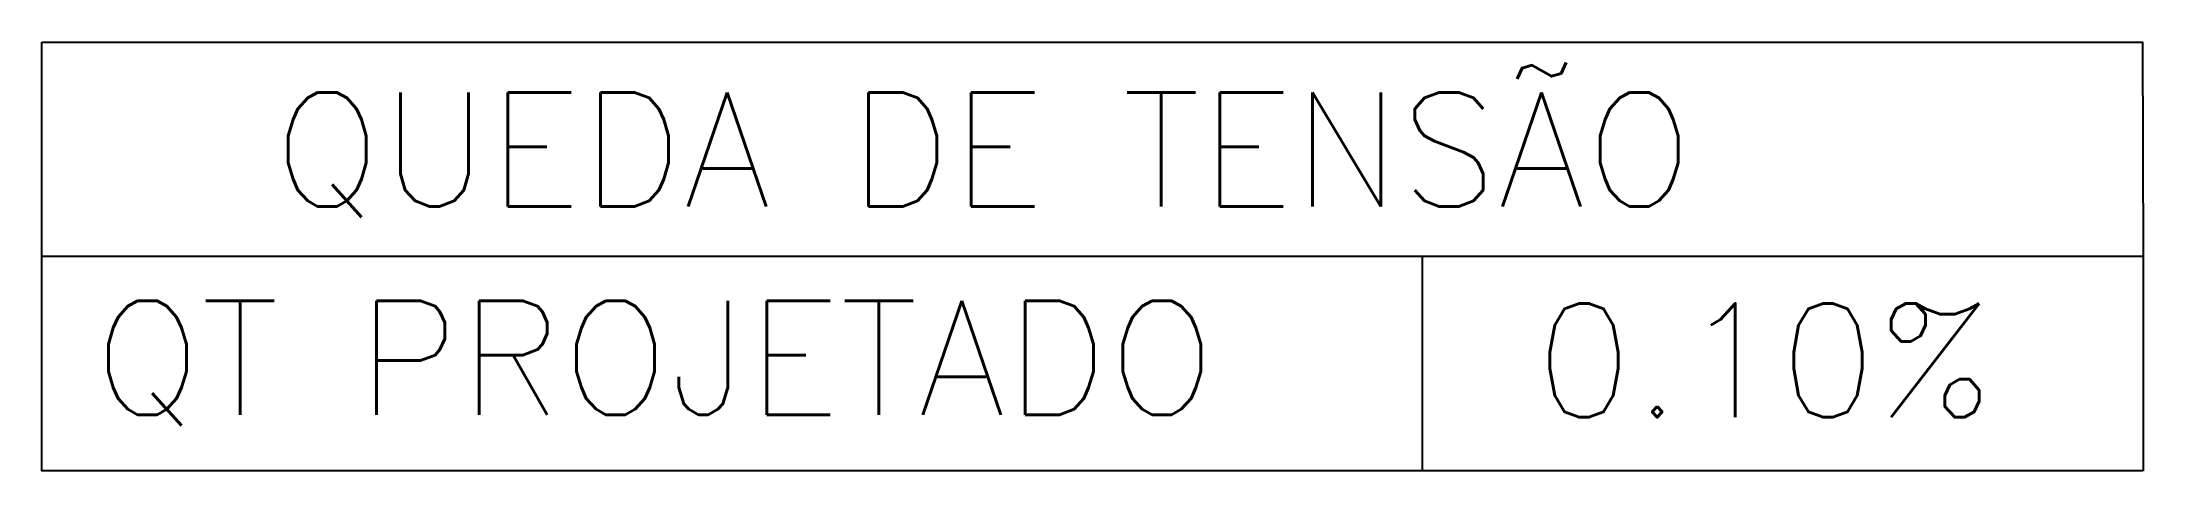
# Model space of a CAD drawing. Header units: millimetres. Extents: x -16.6 to 16.6, y 0 to 6.8.
import ezdxf

# ---------------------------------------------------------------- set-up
doc = ezdxf.new("R2010")
doc.units = ezdxf.units.MM
doc.styles.add('ROMANS', font='ROMANS.shx', dxfattribs={"height": 1.8})

msp = doc.modelspace()

# ---------------------------------------------------------------- linework, layer by layer
at = {"color": 242, "true_color": 0xcd2027}
msp.add_line((16.616, 3.389), (16.616, 0), dxfattribs=at)
for points in [[(-16.616, 6.777), (16.607, 6.777), (16.616, 3.389), (-16.616, 3.389)], [(16.616, 0), (-16.616, 0), (-16.616, 6.777)], [(5.219, 0), (5.219, 3.389)]]:
    msp.add_lwpolyline(points, dxfattribs=at)

# ---------------------------------------------------------------- texts
at = {"style": 'ROMANS'}
for s, p in [('QUEDA DE TENSÃO', (-12.953, 4.181)), ('QT PROJETADO', (-15.798, 0.888))]:
    msp.add_text(s, height=1.8, dxfattribs=at).set_placement(p)
at = {"insert": (10.629, 2.648), "char_height": 1.8, "width": 9.25714, "attachment_point": 2, "style": 'ROMANS'}
msp.add_mtext('0.10%', dxfattribs=at)

doc.saveas('drawing.dxf')
